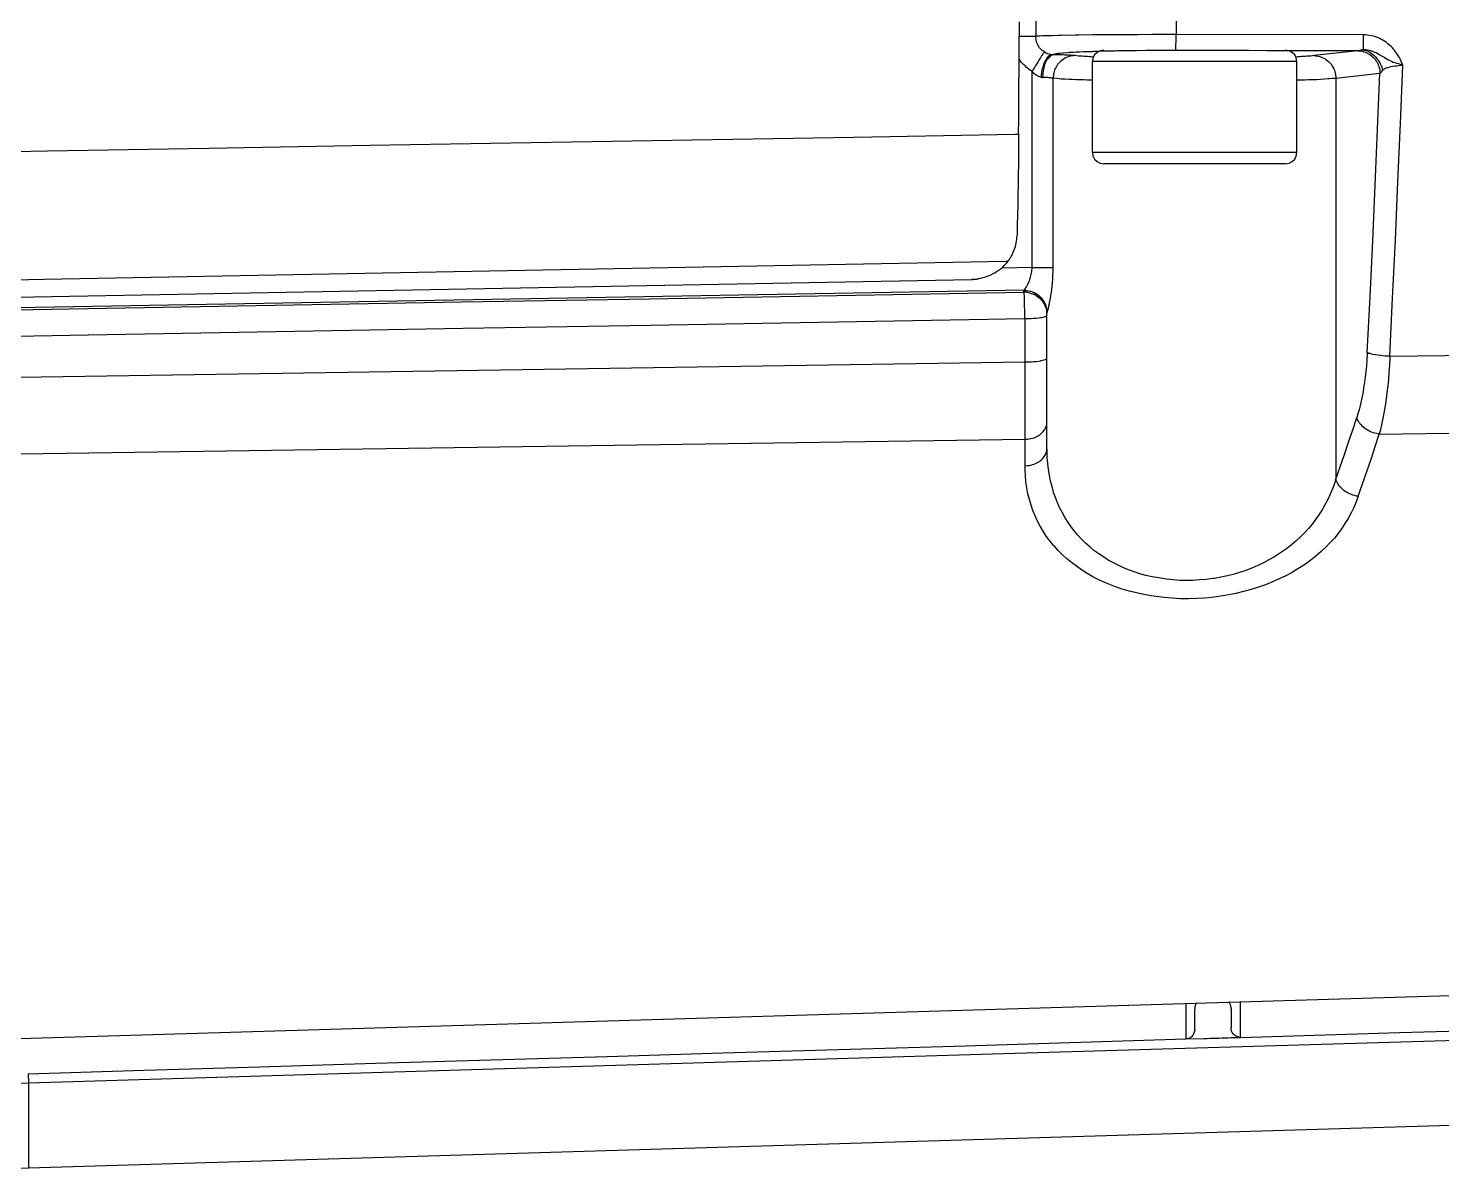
# Model space of a CAD drawing. Header units: millimetres. Extents: x -495897 to 1376592, y -28539 to 470976.
# Drawn here: x 195650 to 197672, y 216397 to 218028 of the extents above; entities that cross this region are included whole.
import ezdxf

# ---------------------------------------------------------------- set-up
doc = ezdxf.new("R2010")
doc.units = ezdxf.units.MM

msp = doc.modelspace()

# ---------------------------------------------------------------- linework, layer by layer
at = {"color": 0}
for p, q in [((197291.788, 218220.603), (197291.788, 218019.363)), ((197067.538, 217997.393), (197067.928, 218037.433)), ((197091.198, 218016.633), (197067.668, 218016.633)), ((197091.978, 218017.023), (197091.198, 218016.633)), ((197091.198, 218014.683), (197091.198, 218016.633)), ((197091.588, 218012.733), (197091.198, 218014.683)), ((197093.278, 218017.153), (197091.978, 218017.023)), ((197094.968, 218017.153), (197093.278, 218017.153)), ((197096.398, 218017.153), (197094.968, 218017.153)), ((197099.908, 218017.413), (197096.398, 218017.153)), ((197104.718, 218017.543), (197099.908, 218017.413)), ((197108.488, 218017.673), (197104.718, 218017.543)), ((197114.988, 218017.803), (197108.488, 218017.673)), ((197122.788, 218018.063), (197114.988, 218017.803)), ((197127.468, 218018.063), (197122.788, 218018.063)), ((197147.358, 218018.453), (197127.468, 218018.063)), ((197152.558, 218018.583), (197147.358, 218018.453)), ((197172.708, 218018.843), (197152.558, 218018.583)), ((197182.718, 218018.973), (197172.708, 218018.843)), ((197202.738, 218018.973), (197182.718, 218018.973)), ((197216.908, 218019.103), (197202.738, 218018.973)), ((197236.928, 218019.103), (197216.908, 218019.103)), ((197257.078, 218019.363), (197236.928, 218019.103)), ((197277.098, 218019.363), (197257.078, 218019.363)), ((197291.788, 218019.363), (197277.098, 218019.363)), ((197560.498, 218018.973), (197291.788, 218019.363)), ((197291.788, 218017.023), (197291.788, 218019.363)), ((197291.788, 218014.683), (197291.788, 218017.023)), ((197291.788, 218012.473), (197291.788, 218014.683)), ((197559.588, 218016.243), (197559.458, 218014.163)), ((197559.588, 218018.973), (197559.588, 218016.243)), ((197563.228, 218018.973), (197560.498, 218018.973)), ((197565.828, 218018.583), (197563.228, 218018.973)), ((197568.558, 218018.193), (197565.828, 218018.583)), ((197571.418, 218017.673), (197568.558, 218018.193)), ((197574.148, 218017.023), (197571.418, 218017.673)), ((197577.008, 218016.243), (197574.148, 218017.023)), ((197579.738, 218015.203), (197577.008, 218016.243)), ((197582.338, 218014.163), (197579.738, 218015.203)), ((197067.278, 217977.373), (197067.538, 217997.393)), ((197091.718, 218011.303), (197091.588, 218012.733)), ((197092.238, 218009.483), (197091.718, 218011.303)), ((197092.758, 218007.533), (197092.238, 218009.483)), ((197093.668, 218005.713), (197092.758, 218007.533)), ((197094.578, 218003.893), (197093.668, 218005.713)), ((197095.488, 218002.333), (197094.578, 218003.893)), ((197096.658, 218000.643), (197095.488, 218002.333)), ((197097.958, 217999.213), (197096.658, 218000.643)), ((197099.388, 217997.783), (197097.958, 217999.213)), ((197100.428, 217996.743), (197099.388, 217997.783)), ((197102.118, 217995.443), (197100.428, 217996.743)), ((197103.678, 217994.663), (197102.118, 217995.443)), ((197103.288, 217994.403), (197103.158, 217994.013)), ((197103.158, 217994.013), (197103.158, 217993.883)), ((197103.678, 217994.663), (197103.288, 217994.403)), ((197148.528, 217994.013), (197144.498, 217993.883)), ((197153.858, 217994.403), (197148.528, 217994.013)), ((197159.448, 217994.663), (197153.858, 217994.403)), ((197164.778, 217994.793), (197159.448, 217994.663)), ((197170.368, 217994.923), (197164.778, 217994.793)), ((197171.538, 217994.923), (197170.368, 217994.923)), ((197171.928, 217994.923), (197171.538, 217994.923)), ((197172.318, 217994.923), (197171.928, 217994.923)), ((197172.708, 217994.923), (197172.318, 217994.923)), ((197172.968, 217994.923), (197172.708, 217994.923)), ((197173.618, 217995.183), (197172.968, 217994.923)), ((197174.268, 217995.183), (197173.618, 217995.183)), ((197174.658, 217995.183), (197174.268, 217995.183)), ((197175.308, 217995.183), (197174.658, 217995.183)), ((197291.008, 217996.613), (197291.268, 217996.873)), ((197317.008, 217996.613), (197291.008, 217996.613)), ((197291.268, 217999.993), (197291.398, 218001.423)), ((197291.268, 217998.563), (197291.268, 217999.993)), ((197291.398, 217998.043), (197291.268, 217998.563)), ((197291.268, 217996.873), (197291.398, 217997.263)), ((197291.398, 218003.373), (197291.658, 218003.763)), ((197291.398, 218001.423), (197291.398, 218003.373)), ((197291.398, 217997.263), (197291.398, 217998.043)), ((197291.658, 218006.103), (197291.788, 218008.183)), ((197291.658, 218003.763), (197291.658, 218006.103)), ((197291.788, 218010.523), (197291.788, 218012.473)), ((197291.788, 218008.183), (197291.788, 218010.523)), ((197343.268, 217996.613), (197317.008, 217996.613)), ((197369.398, 217996.613), (197343.268, 217996.613)), ((197395.528, 217996.613), (197369.398, 217996.613)), ((197421.528, 217996.353), (197395.528, 217996.613)), ((197447.658, 217996.353), (197421.528, 217996.353)), ((197473.788, 217996.353), (197447.658, 217996.353)), ((197499.918, 217996.353), (197473.788, 217996.353)), ((197552.048, 217996.353), (197489.388, 217989.203)), ((197525.918, 217996.353), (197499.918, 217996.353)), ((197552.048, 217996.353), (197525.918, 217996.353)), ((197552.048, 217996.353), (197553.998, 217996.223)), ((197552.828, 217996.353), (197552.048, 217996.353)), ((197553.478, 217996.353), (197552.828, 217996.353)), ((197554.258, 217996.613), (197553.478, 217996.353)), ((197553.998, 217996.223), (197556.208, 217996.093)), ((197554.908, 217996.743), (197554.258, 217996.613)), ((197555.688, 217996.743), (197554.908, 217996.743)), ((197556.208, 217996.873), (197555.688, 217996.743)), ((197556.988, 217997.133), (197556.208, 217996.873)), ((197556.208, 217996.093), (197558.288, 217995.443)), ((197557.118, 217997.133), (197556.988, 217997.133)), ((197557.768, 217997.263), (197557.118, 217997.133)), ((197558.288, 217997.393), (197557.768, 217997.263)), ((197559.068, 217997.653), (197558.288, 217997.393)), ((197558.288, 217995.443), (197560.368, 217994.923)), ((197561.278, 217997.653), (197558.938, 217997.653)), ((197559.328, 217999.733), (197559.068, 217997.653)), ((197559.068, 217997.653), (197561.018, 217997.263)), ((197559.458, 218004.153), (197559.328, 218001.943)), ((197559.328, 218001.943), (197559.328, 217999.733)), ((197559.458, 218014.163), (197559.458, 218011.953)), ((197559.458, 218011.953), (197559.458, 218010.523)), ((197559.458, 218010.523), (197559.458, 218008.313)), ((197559.458, 218008.313), (197559.458, 218006.233)), ((197559.458, 218006.233), (197559.458, 218004.153)), ((197560.368, 217994.923), (197562.448, 217994.273)), ((197561.018, 217997.263), (197562.968, 217996.743)), ((197563.358, 217997.393), (197561.278, 217997.653)), ((197562.448, 217994.273), (197564.398, 217993.493)), ((197562.968, 217996.743), (197565.048, 217996.093)), ((197565.698, 217997.133), (197563.358, 217997.393)), ((197565.048, 217996.093), (197566.998, 217995.183)), ((197568.038, 217996.613), (197565.698, 217997.133)), ((197566.998, 217995.183), (197568.948, 217994.013)), ((197570.508, 217996.093), (197568.038, 217996.613)), ((197568.948, 217994.013), (197570.768, 217992.843)), ((197573.108, 217995.183), (197570.508, 217996.093)), ((197575.188, 217994.273), (197573.108, 217995.183)), ((197577.918, 217993.103), (197575.188, 217994.273)), ((197584.808, 218012.863), (197582.338, 218014.163)), ((197587.538, 218011.433), (197584.808, 218012.863)), ((197590.138, 218010.003), (197587.538, 218011.433)), ((197592.608, 218008.183), (197590.138, 218010.003)), ((197594.948, 218006.363), (197592.608, 218008.183)), ((197597.288, 218004.413), (197594.948, 218006.363)), ((197599.368, 218002.463), (197597.288, 218004.413)), ((197601.578, 218000.383), (197599.368, 218002.463)), ((197602.228, 217999.213), (197601.578, 218000.383)), ((197604.178, 217997.133), (197602.228, 217999.213)), ((197605.868, 217994.923), (197604.178, 217996.873)), ((197607.298, 217992.973), (197605.868, 217994.923)), ((197066.888, 217937.593), (197067.278, 217977.373)), ((197068.708, 217982.183), (197067.278, 217984.263)), ((197070.398, 217980.103), (197068.708, 217982.183)), ((197072.218, 217978.153), (197070.398, 217980.103)), ((197073.778, 217976.333), (197072.218, 217978.153)), ((197075.728, 217974.513), (197073.778, 217976.333)), ((197077.548, 217972.693), (197075.728, 217974.513)), ((197090.938, 217975.293), (197089.378, 217972.433)), ((197092.238, 217977.243), (197090.938, 217975.293)), ((197094.058, 217979.843), (197092.238, 217977.243)), ((197095.618, 217982.833), (197094.058, 217979.843)), ((197097.438, 217985.563), (197095.618, 217982.833)), ((197097.828, 217985.953), (197097.438, 217985.563)), ((197099.518, 217988.943), (197097.828, 217985.953)), ((197100.168, 217989.593), (197099.518, 217988.943)), ((197100.688, 217990.503), (197100.168, 217989.593)), ((197101.858, 217992.323), (197100.688, 217990.503)), ((197101.468, 217974.123), (197100.818, 217971.523)), ((197102.248, 217976.723), (197101.468, 217974.123)), ((197102.248, 217992.583), (197101.858, 217992.323)), ((197103.158, 217993.883), (197102.248, 217992.583)), ((197103.158, 217979.063), (197102.248, 217976.723)), ((197103.158, 217974.383), (197102.638, 217971.913)), ((197104.458, 217981.403), (197103.158, 217979.063)), ((197103.808, 217976.463), (197103.158, 217974.383)), ((197104.718, 217978.673), (197103.808, 217976.463)), ((197104.718, 217982.053), (197104.458, 217981.403)), ((197105.888, 217983.873), (197104.718, 217982.053)), ((197105.628, 217980.623), (197104.718, 217978.673)), ((197106.148, 217981.403), (197105.628, 217980.623)), ((197106.928, 217985.433), (197105.888, 217983.873)), ((197107.058, 217983.093), (197106.148, 217981.403)), ((197107.968, 217986.863), (197106.928, 217985.433)), ((197108.228, 217984.783), (197107.058, 217983.093)), ((197108.878, 217987.903), (197107.968, 217986.863)), ((197109.268, 217986.213), (197108.228, 217984.783)), ((197109.918, 217988.943), (197108.878, 217987.903)), ((197110.568, 217987.253), (197109.268, 217986.213)), ((197110.828, 217989.593), (197109.918, 217988.943)), ((197111.608, 217988.293), (197110.568, 217987.253)), ((197111.998, 217990.113), (197110.828, 217989.593)), ((197112.648, 217989.073), (197111.608, 217988.293)), ((197112.778, 217990.503), (197111.998, 217990.113)), ((197113.688, 217989.593), (197112.648, 217989.073)), ((197113.948, 217990.633), (197112.778, 217990.503)), ((197114.728, 217990.113), (197113.688, 217989.593)), ((197114.728, 217990.633), (197113.948, 217990.633)), ((197115.898, 217990.503), (197114.728, 217990.113)), ((197116.938, 217990.503), (197115.898, 217990.503)), ((197117.068, 217991.023), (197116.938, 217990.893)), ((197116.938, 217990.893), (197116.938, 217990.633)), ((197116.938, 217990.633), (197116.938, 217990.503)), ((197120.058, 217990.503), (197116.938, 217990.503)), ((197117.718, 217991.153), (197117.068, 217991.023)), ((197117.848, 217991.153), (197117.718, 217991.153)), ((197118.888, 217991.543), (197117.848, 217991.153)), ((197120.058, 217991.673), (197118.888, 217991.543)), ((197120.578, 217991.933), (197120.058, 217991.673)), ((197122.788, 217990.503), (197120.058, 217990.503)), ((197121.098, 217974.513), (197120.058, 217972.563)), ((197122.788, 217992.323), (197120.578, 217991.933)), ((197122.268, 217976.333), (197121.098, 217974.513)), ((197123.828, 217977.893), (197122.268, 217976.333)), ((197124.998, 217992.453), (197122.788, 217992.323)), ((197125.908, 217990.243), (197122.788, 217990.503)), ((197125.128, 217979.583), (197123.828, 217977.893)), ((197130.068, 217992.973), (197124.998, 217992.453)), ((197126.558, 217981.013), (197125.128, 217979.583)), ((197128.898, 217990.243), (197125.908, 217990.243)), ((197128.248, 217982.443), (197126.558, 217981.013)), ((197130.068, 217983.613), (197128.248, 217982.443)), ((197132.018, 217990.113), (197128.898, 217990.243)), ((197131.108, 217992.973), (197130.068, 217992.973)), ((197132.018, 217984.913), (197130.068, 217983.613)), ((197136.698, 217993.363), (197131.108, 217992.973)), ((197135.008, 217989.983), (197132.018, 217990.113)), ((197133.708, 217985.953), (197132.018, 217984.913)), ((197134.748, 217986.343), (197133.708, 217985.953)), ((197136.698, 217987.253), (197134.748, 217986.343)), ((197137.868, 217989.723), (197135.008, 217989.983)), ((197139.038, 217993.493), (197136.698, 217993.363)), ((197138.778, 217987.903), (197136.698, 217987.253)), ((197140.988, 217989.723), (197137.868, 217989.723)), ((197140.988, 217988.553), (197138.778, 217987.903)), ((197144.498, 217993.883), (197139.038, 217993.493)), ((197142.418, 217989.593), (197140.988, 217989.723)), ((197142.938, 217988.943), (197140.988, 217988.553)), ((197144.238, 217989.333), (197142.418, 217989.593)), ((197145.018, 217989.073), (197142.938, 217988.943)), ((197146.968, 217989.203), (197144.238, 217989.333)), ((197146.968, 217989.203), (197145.018, 217989.073)), ((197149.568, 217988.943), (197146.968, 217989.203)), ((197152.298, 217988.683), (197149.568, 217988.943)), ((197154.898, 217988.553), (197152.298, 217988.683)), ((197157.628, 217988.293), (197154.898, 217988.553)), ((197160.098, 217987.903), (197157.628, 217988.293)), ((197162.828, 217987.773), (197160.098, 217987.903)), ((197165.168, 217987.773), (197162.828, 217987.773)), ((197167.898, 217987.643), (197165.168, 217987.773)), ((197170.368, 217987.383), (197167.898, 217987.643)), ((197172.968, 217987.253), (197170.368, 217987.383)), ((197464.688, 217980.753), (197172.058, 217980.753)), ((197172.058, 217850.753), (197172.058, 217980.753)), ((197173.358, 217987.253), (197172.968, 217987.253)), ((197466.118, 217987.383), (197463.388, 217987.253)), ((197464.688, 217850.753), (197464.688, 217980.753)), ((197468.588, 217987.643), (197466.118, 217987.383)), ((197471.318, 217987.773), (197468.588, 217987.643)), ((197473.788, 217987.773), (197471.318, 217987.773)), ((197476.518, 217987.903), (197473.788, 217987.773)), ((197478.988, 217988.293), (197476.518, 217987.903)), ((197481.718, 217988.553), (197478.988, 217988.293)), ((197484.188, 217988.683), (197481.718, 217988.553)), ((197484.578, 217988.683), (197484.188, 217988.683)), ((197487.048, 217988.943), (197484.578, 217988.683)), ((197489.388, 217989.203), (197487.048, 217988.943)), ((197489.388, 217989.203), (197491.338, 217989.073)), ((197491.338, 217989.073), (197493.548, 217988.943)), ((197493.548, 217988.943), (197495.498, 217988.553)), ((197495.498, 217988.553), (197497.578, 217987.773)), ((197497.578, 217987.773), (197499.658, 217987.123)), ((197499.658, 217987.123), (197501.738, 217986.343)), ((197501.738, 217986.343), (197502.388, 217985.823)), ((197502.388, 217985.823), (197504.468, 217984.913)), ((197504.468, 217984.913), (197506.158, 217983.613)), ((197506.158, 217983.613), (197507.978, 217982.443)), ((197507.978, 217982.443), (197509.668, 217981.013)), ((197509.668, 217981.013), (197511.228, 217979.583)), ((197511.228, 217979.583), (197512.658, 217977.893)), ((197512.658, 217977.893), (197513.958, 217976.333)), ((197513.958, 217976.333), (197515.258, 217974.383)), ((197515.258, 217974.383), (197516.298, 217972.563)), ((197564.398, 217993.493), (197565.308, 217992.973)), ((197565.308, 217992.973), (197567.388, 217991.933)), ((197567.388, 217991.933), (197569.078, 217990.893)), ((197569.078, 217990.893), (197570.898, 217989.593)), ((197570.768, 217992.843), (197572.718, 217991.543)), ((197570.898, 217989.593), (197572.458, 217988.163)), ((197572.458, 217988.163), (197574.148, 217986.733)), ((197572.718, 217991.543), (197574.538, 217989.983)), ((197574.148, 217986.733), (197575.578, 217985.173)), ((197574.538, 217989.983), (197576.228, 217988.553)), ((197575.578, 217985.173), (197576.878, 217983.483)), ((197576.228, 217988.553), (197577.008, 217987.383)), ((197576.878, 217983.483), (197578.048, 217981.533)), ((197577.008, 217987.383), (197578.568, 217985.823)), ((197580.648, 217991.673), (197577.918, 217993.103)), ((197578.048, 217981.533), (197579.348, 217979.713)), ((197578.568, 217985.823), (197580.258, 217983.873)), ((197579.348, 217979.713), (197580.258, 217977.763)), ((197580.258, 217983.873), (197581.428, 217981.923)), ((197580.258, 217977.763), (197581.038, 217975.683)), ((197583.378, 217990.113), (197580.648, 217991.673)), ((197581.038, 217975.683), (197582.078, 217973.473)), ((197581.428, 217981.923), (197582.728, 217979.713)), ((197582.728, 217979.713), (197583.768, 217977.633)), ((197586.368, 217988.553), (197583.378, 217990.113)), ((197583.768, 217977.633), (197584.808, 217975.423)), ((197584.808, 217975.423), (197585.068, 217974.903)), ((197585.068, 217974.903), (197585.978, 217972.563)), ((197589.228, 217986.863), (197586.368, 217988.553)), ((197589.748, 217986.603), (197589.228, 217986.863)), ((197589.748, 217986.603), (197589.748, 217986.603)), ((197589.748, 217986.603), (197592.348, 217985.173)), ((197592.348, 217985.173), (197594.948, 217983.873)), ((197594.948, 217983.873), (197597.418, 217982.443)), ((197597.418, 217982.443), (197600.148, 217981.143)), ((197600.148, 217981.143), (197602.358, 217980.103)), ((197604.958, 217973.993), (197601.838, 217973.473)), ((197602.358, 217980.103), (197604.698, 217979.323)), ((197604.698, 217979.323), (197606.908, 217978.673)), ((197607.298, 217974.383), (197604.958, 217973.993)), ((197606.908, 217978.673), (197609.638, 217977.763)), ((197608.728, 217990.893), (197607.298, 217992.973)), ((197610.288, 217974.773), (197607.298, 217974.383)), ((197609.898, 217988.683), (197608.728, 217990.893)), ((197609.638, 217977.763), (197612.238, 217976.853)), ((197611.198, 217986.603), (197609.898, 217988.683)), ((197613.278, 217975.293), (197610.288, 217974.773)), ((197612.238, 217984.393), (197611.198, 217986.603)), ((197613.278, 217982.053), (197612.238, 217984.393)), ((197612.238, 217976.853), (197614.448, 217975.943)), ((197614.448, 217979.713), (197613.278, 217982.053)), ((197613.538, 217975.293), (197613.278, 217975.293)), ((197616.268, 217975.683), (197613.538, 217975.293)), ((197615.358, 217977.373), (197614.448, 217979.713)), ((197614.448, 217975.943), (197616.268, 217975.033)), ((197616.268, 217975.033), (197615.358, 217977.373)), ((197079.498, 217971.133), (197077.548, 217972.693)), ((197081.708, 217969.573), (197079.498, 217971.133)), ((197083.658, 217968.143), (197081.708, 217969.573)), ((197085.738, 217966.583), (197083.658, 217968.143)), ((197087.558, 217969.573), (197085.738, 217966.583)), ((197085.738, 217686.303), (197085.738, 217966.583)), ((197086.908, 217965.543), (197085.738, 217966.583)), ((197087.948, 217964.503), (197086.908, 217965.543)), ((197089.378, 217972.433), (197087.558, 217969.573)), ((197088.988, 217963.203), (197087.948, 217964.503)), ((197090.288, 217962.423), (197088.988, 217963.203)), ((197091.588, 217961.513), (197090.288, 217962.423)), ((197092.758, 217960.603), (197091.588, 217961.513)), ((197094.188, 217959.823), (197092.758, 217960.603)), ((197095.618, 217959.173), (197094.188, 217959.823)), ((197097.048, 217958.783), (197095.618, 217959.173)), ((197098.478, 217958.393), (197097.048, 217958.783)), ((197097.048, 217958.783), (197097.048, 217958.783)), ((197098.868, 217961.643), (197098.478, 217958.393)), ((197099.128, 217964.893), (197098.868, 217961.643)), ((197099.908, 217968.273), (197099.128, 217964.893)), ((197100.428, 217970.743), (197099.908, 217968.273)), ((197100.818, 217971.523), (197100.428, 217970.743)), ((197101.078, 217961.123), (197100.818, 217958.003)), ((197102.508, 217958.003), (197100.818, 217958.003)), ((197101.208, 217964.113), (197101.078, 217961.123)), ((197101.468, 217967.233), (197101.208, 217964.113)), ((197102.248, 217970.223), (197101.468, 217967.233)), ((197102.638, 217971.913), (197102.248, 217970.223)), ((197103.808, 217957.873), (197102.508, 217958.003)), ((197105.238, 217957.873), (197103.808, 217957.873)), ((197106.928, 217957.873), (197105.238, 217957.873)), ((197108.358, 217957.743), (197106.928, 217957.873)), ((197109.918, 217957.483), (197108.358, 217957.743)), ((197111.348, 217957.353), (197109.918, 217957.483)), ((197112.778, 217957.093), (197111.348, 217957.353)), ((197113.558, 217957.093), (197112.778, 217957.093)), ((197114.468, 217956.963), (197113.558, 217957.093)), ((197115.898, 217956.833), (197114.468, 217956.963)), ((197116.028, 217958.913), (197115.898, 217956.833)), ((197121.488, 217956.313), (197115.898, 217956.833)), ((197115.898, 217686.303), (197115.898, 217956.703)), ((197116.288, 217961.123), (197116.028, 217958.913)), ((197116.548, 217963.463), (197116.288, 217961.123)), ((197116.808, 217964.113), (197116.548, 217963.463)), ((197117.328, 217966.323), (197116.808, 217964.113)), ((197117.978, 217968.403), (197117.328, 217966.323)), ((197118.888, 217970.613), (197117.978, 217968.403)), ((197120.058, 217972.563), (197118.888, 217970.613)), ((197127.208, 217955.663), (197121.488, 217956.313)), ((197132.668, 217955.403), (197127.208, 217955.663)), ((197138.258, 217955.143), (197132.668, 217955.403)), ((197143.848, 217955.013), (197138.258, 217955.143)), ((197149.568, 217954.623), (197143.848, 217955.013)), ((197153.728, 217954.623), (197149.568, 217954.623)), ((197159.188, 217954.493), (197153.728, 217954.623)), ((197164.778, 217954.363), (197159.188, 217954.493)), ((197170.498, 217954.103), (197164.778, 217954.363)), ((197171.928, 217953.973), (197170.498, 217954.103)), ((197470.408, 217954.103), (197464.818, 217953.973)), ((197475.998, 217954.363), (197470.408, 217954.103)), ((197481.458, 217954.493), (197475.998, 217954.363)), ((197487.048, 217954.623), (197481.458, 217954.493)), ((197492.638, 217954.753), (197487.048, 217954.623)), ((197498.228, 217955.143), (197492.638, 217954.753)), ((197503.948, 217955.533), (197498.228, 217955.143)), ((197509.408, 217955.923), (197503.948, 217955.533)), ((197511.098, 217955.923), (197509.408, 217955.923)), ((197514.998, 217956.313), (197511.098, 217955.923)), ((197520.588, 217956.703), (197514.998, 217956.313)), ((197516.298, 217972.563), (197517.338, 217970.353)), ((197517.338, 217970.353), (197518.248, 217968.403)), ((197518.248, 217968.403), (197518.898, 217966.323)), ((197518.898, 217966.323), (197519.548, 217963.983)), ((197519.548, 217963.983), (197519.678, 217963.203)), ((197519.678, 217963.203), (197520.068, 217961.123)), ((197520.068, 217961.123), (197520.328, 217958.913)), ((197583.378, 217963.853), (197520.328, 217956.703)), ((197520.328, 217958.913), (197520.588, 217956.703)), ((197520.588, 217956.703), (197520.588, 217383.533)), ((197582.078, 217973.473), (197582.598, 217971.263)), ((197582.598, 217971.263), (197582.728, 217970.613)), ((197582.728, 217970.613), (197583.118, 217968.273)), ((197583.118, 217968.273), (197583.248, 217966.193)), ((197583.248, 217966.193), (197583.378, 217963.853)), ((197584.028, 217964.243), (197583.378, 217963.853)), ((197584.288, 217964.503), (197584.028, 217964.243)), ((197584.678, 217965.023), (197584.288, 217964.503)), ((197585.068, 217965.413), (197584.678, 217965.023)), ((197585.458, 217965.803), (197585.068, 217965.413)), ((197585.718, 217966.323), (197585.458, 217965.803)), ((197585.978, 217966.583), (197585.718, 217966.323)), ((197585.978, 217972.563), (197586.498, 217970.223)), ((197586.368, 217966.973), (197585.978, 217966.583)), ((197586.628, 217967.493), (197586.368, 217966.973)), ((197586.498, 217970.223), (197587.018, 217967.883)), ((197587.018, 217967.883), (197586.628, 217967.493)), ((197587.798, 217968.663), (197587.018, 217967.883)), ((197587.018, 217967.883), (197587.018, 217967.883)), ((197588.448, 217969.313), (197587.798, 217968.663)), ((197589.358, 217969.833), (197588.448, 217969.313)), ((197590.528, 217970.353), (197589.358, 217969.833)), ((197592.088, 217971.133), (197590.528, 217970.353)), ((197594.558, 217971.913), (197592.088, 217971.133)), ((197597.028, 217972.563), (197594.558, 217971.913)), ((197598.978, 217973.083), (197597.028, 217972.563)), ((197601.838, 217973.473), (197598.978, 217973.083)), ((197066.758, 217897.683), (197066.888, 217937.593)), ((197066.628, 217878.053), (197066.758, 217897.683)), ((196599.928, 217868.823), (196830.678, 217872.723)), ((196830.678, 217872.723), (197061.428, 217876.753)), ((197061.428, 217876.753), (197066.628, 217876.883)), ((197066.628, 217878.053), (197066.628, 217869.343)), ((195446.438, 217848.933), (195677.188, 217853.093)), ((195677.188, 217853.093), (195907.938, 217856.993)), ((195907.938, 217856.993), (196138.428, 217861.023)), ((196138.428, 217861.023), (196369.178, 217864.923)), ((196369.178, 217864.923), (196599.928, 217868.823)), ((197066.498, 217854.913), (197066.238, 217840.093)), ((197066.628, 217869.343), (197066.498, 217854.913)), ((197066.238, 217834.113), (197066.108, 217819.423)), ((197066.238, 217840.093), (197066.238, 217834.113)), ((197464.688, 217850.753), (197172.058, 217850.753)), ((197448.438, 217834.373), (197188.438, 217834.373)), ((197066.108, 217819.423), (197065.848, 217804.863)), ((197065.848, 217804.863), (197065.588, 217790.173)), ((197065.328, 217775.613), (197064.938, 217761.053)), ((197065.588, 217790.173), (197065.328, 217775.613)), ((197064.938, 217761.053), (197064.678, 217746.493)), ((197064.678, 217746.493), (197064.288, 217731.803)), ((196589.918, 217686.823), (196819.368, 217691.113)), ((196819.368, 217691.113), (197048.688, 217695.403)), ((197048.688, 217695.403), (197051.678, 217695.403)), ((195672.508, 217669.403), (195901.828, 217673.823)), ((195901.828, 217673.823), (196131.278, 217677.983)), ((196131.278, 217677.983), (196360.598, 217682.403)), ((196360.598, 217682.403), (196589.918, 217686.823)), ((197011.768, 217670.573), (197008.778, 217670.053)), ((197014.888, 217671.223), (197011.768, 217670.573)), ((197017.878, 217671.873), (197014.888, 217671.223)), ((197020.868, 217673.043), (197017.878, 217671.873)), ((197023.988, 217674.083), (197020.868, 217673.043)), ((197026.848, 217675.383), (197023.988, 217674.083)), ((197027.888, 217675.903), (197026.848, 217675.383)), ((197030.748, 217677.333), (197027.888, 217675.903)), ((197032.308, 217678.243), (197030.748, 217677.333)), ((197035.038, 217679.803), (197032.308, 217678.243)), ((197037.638, 217681.623), (197035.038, 217679.803)), ((197085.738, 217686.303), (197042.448, 217685.393)), ((197082.488, 217668.883), (197083.268, 217670.833)), ((197083.268, 217670.833), (197083.658, 217672.263)), ((197083.658, 217672.263), (197084.178, 217674.213)), ((197084.178, 217674.213), (197084.698, 217676.293)), ((197084.698, 217676.293), (197085.088, 217678.243)), ((197085.088, 217678.243), (197085.478, 217680.193)), ((197085.478, 217680.193), (197085.608, 217682.143)), ((197085.608, 217682.143), (197085.738, 217684.093)), ((197085.738, 217686.303), (197115.898, 217686.303)), ((197085.738, 217684.093), (197085.738, 217686.303)), ((197074.298, 217653.543), (194394.088, 217606.743)), ((194457.138, 217621.953), (196999.288, 217669.143)), ((195443.188, 217665.113), (195672.508, 217669.403)), ((196806.368, 217646.003), (197074.168, 217650.683)), ((197074.168, 217653.283), (197074.168, 217653.543)), ((197074.168, 217653.543), (197074.168, 217653.543)), ((197074.168, 217653.543), (197074.168, 217653.543)), ((197074.168, 217653.543), (197074.168, 217653.543)), ((197074.168, 217653.543), (197074.168, 217653.543)), ((197074.168, 217653.543), (197074.168, 217653.543)), ((197074.168, 217650.683), (197074.168, 217653.283)), ((197074.168, 217653.283), (197074.168, 217653.283)), ((197074.168, 217653.283), (197076.248, 217653.283)), ((197074.168, 217650.683), (197074.168, 217650.813)), ((197074.298, 217650.423), (197074.168, 217650.683)), ((197074.168, 217650.683), (197074.168, 217650.683)), ((197074.168, 217650.683), (197074.168, 217650.683)), ((197074.168, 217650.683), (197074.168, 217650.683)), ((197074.298, 217653.543), (197074.428, 217653.673)), ((197074.298, 217653.543), (197076.248, 217653.543)), ((197074.298, 217650.293), (197074.298, 217650.423)), ((197074.298, 217650.423), (197074.298, 217650.423)), ((197074.688, 217647.953), (197074.298, 217650.293)), ((197074.298, 217650.293), (197074.298, 217650.293)), ((197074.428, 217653.673), (197074.818, 217654.063)), ((197074.818, 217654.063), (197075.338, 217654.583)), ((197075.338, 217654.713), (197076.248, 217656.013)), ((197075.338, 217654.583), (197075.338, 217654.713)), ((197076.248, 217656.013), (197077.028, 217657.313)), ((197076.248, 217653.543), (197078.458, 217653.283)), ((197076.248, 217653.283), (197078.458, 217653.153)), ((197077.028, 217657.313), (197077.158, 217657.313)), ((197077.158, 217657.313), (197077.938, 217658.743)), ((197077.938, 217658.743), (197078.588, 217659.913)), ((197078.458, 217653.283), (197080.798, 217652.893)), ((197078.458, 217653.153), (197080.538, 217652.763)), ((197078.588, 217659.913), (197079.368, 217661.343)), ((197079.368, 217661.343), (197079.888, 217662.383)), ((197079.888, 217662.383), (197080.538, 217663.683)), ((197080.148, 217650.293), (197082.358, 217649.773)), ((197080.538, 217663.683), (197081.058, 217665.113)), ((197080.538, 217652.763), (197082.878, 217652.503)), ((197080.798, 217652.893), (197082.878, 217652.503)), ((197081.058, 217665.113), (197081.838, 217666.543)), ((197081.708, 217666.543), (197081.968, 217667.063)), ((197081.968, 217667.063), (197082.488, 217668.883)), ((197082.878, 217652.503), (197083.658, 217652.113)), ((197082.878, 217652.503), (197083.788, 217652.243)), ((197083.658, 217652.113), (197085.738, 217651.333)), ((197083.788, 217652.243), (197085.998, 217651.463)), ((197085.738, 217651.333), (197087.948, 217650.683)), ((197085.998, 217651.463), (197087.948, 217650.683)), ((197087.948, 217650.683), (197089.898, 217649.513)), ((197087.948, 217650.683), (197089.898, 217649.773)), ((195734.518, 217627.543), (196002.448, 217632.223)), ((196002.448, 217632.223), (196270.248, 217636.903)), ((196270.248, 217636.903), (196538.308, 217641.453)), ((196538.308, 217641.453), (196806.368, 217646.003)), ((197074.818, 217645.483), (197074.688, 217647.953)), ((197075.078, 217642.363), (197074.818, 217645.483)), ((197075.078, 217638.593), (197075.078, 217642.363)), ((197075.078, 217637.163), (197075.078, 217638.593)), ((197075.208, 217633.393), (197075.078, 217637.163)), ((197075.208, 217629.753), (197075.208, 217633.393)), ((197082.358, 217649.773), (197084.568, 217649.123)), ((197084.568, 217649.123), (197086.518, 217648.473)), ((197086.518, 217648.473), (197088.598, 217647.563)), ((197088.598, 217647.563), (197090.028, 217646.913)), ((197089.898, 217649.773), (197091.848, 217648.733)), ((197089.898, 217649.513), (197091.848, 217648.473)), ((197090.028, 217646.913), (197091.848, 217645.743)), ((197091.848, 217648.733), (197093.668, 217647.433)), ((197091.848, 217648.473), (197093.668, 217647.173)), ((197091.848, 217645.743), (197093.798, 217644.573)), ((197093.668, 217647.433), (197095.488, 217646.133)), ((197093.668, 217647.173), (197095.228, 217646.003)), ((197093.798, 217644.573), (197095.488, 217643.143)), ((197095.228, 217646.003), (197096.918, 217644.573)), ((197095.488, 217646.133), (197097.048, 217644.703)), ((197095.488, 217643.143), (197097.308, 217641.713)), ((197096.918, 217644.573), (197098.478, 217643.143)), ((197097.048, 217644.703), (197098.478, 217643.143)), ((197097.308, 217641.713), (197098.738, 217640.023)), ((197098.478, 217643.143), (197099.908, 217641.323)), ((197098.478, 217643.143), (197099.908, 217641.453)), ((197098.738, 217640.023), (197100.168, 217638.463)), ((197099.908, 217641.453), (197101.208, 217639.633)), ((197099.908, 217641.323), (197101.208, 217639.503)), ((197100.168, 217638.463), (197101.338, 217636.903)), ((197101.208, 217639.633), (197102.508, 217637.943)), ((197101.208, 217639.503), (197102.508, 217637.683)), ((197101.338, 217636.903), (197102.638, 217634.823)), ((197102.508, 217637.943), (197103.678, 217635.993)), ((197102.508, 217637.683), (197103.548, 217635.733)), ((197102.638, 217634.823), (197103.678, 217632.873)), ((197103.548, 217635.733), (197103.808, 217635.083)), ((197103.678, 217635.993), (197104.068, 217635.083)), ((197103.678, 217632.873), (197104.588, 217630.923)), ((197103.808, 217635.083), (197104.718, 217632.873)), ((197104.068, 217635.083), (197104.978, 217633.133)), ((197104.588, 217630.923), (197105.108, 217629.493)), ((197104.718, 217632.873), (197105.628, 217630.793)), ((197104.978, 217633.133), (197105.628, 217630.923)), ((197105.628, 217630.923), (197106.148, 217628.843)), ((197105.628, 217630.793), (197106.148, 217628.843)), ((197109.658, 217629.883), (197109.918, 217631.313)), ((197109.918, 217631.313), (197110.178, 217632.743)), ((197110.178, 217632.743), (197110.568, 217634.173)), ((197110.568, 217634.173), (197110.828, 217635.733)), ((195466.718, 217622.863), (195734.518, 217627.543)), ((196807.798, 217608.563), (197075.728, 217612.983)), ((197075.338, 217625.983), (197075.208, 217629.753)), ((197075.598, 217622.213), (197075.338, 217625.983)), ((197075.598, 217618.573), (197075.598, 217622.213)), ((197075.598, 217614.803), (197075.598, 217618.573)), ((197075.728, 217612.983), (197075.598, 217614.803)), ((197075.728, 217612.983), (197078.588, 217613.243)), ((197075.728, 217551.233), (197075.728, 217612.983)), ((197078.588, 217613.243), (197081.318, 217613.373)), ((197081.318, 217613.373), (197084.568, 217613.373)), ((197084.568, 217613.373), (197087.688, 217613.503)), ((197087.688, 217613.503), (197088.208, 217613.763)), ((197088.208, 217613.763), (197091.718, 217613.893)), ((197091.718, 217613.893), (197094.968, 217614.283)), ((197094.968, 217614.283), (197097.958, 217614.673)), ((197097.958, 217614.673), (197099.388, 217614.803)), ((197099.388, 217614.803), (197101.338, 217615.193)), ((197101.338, 217615.193), (197103.158, 217615.713)), ((197103.158, 217615.713), (197104.718, 217616.233)), ((197104.718, 217616.233), (197105.108, 217616.233)), ((197105.108, 217629.493), (197105.888, 217627.413)), ((197105.108, 217616.233), (197106.018, 217616.753)), ((197105.888, 217627.413), (197106.408, 217625.203)), ((197106.018, 217616.753), (197106.538, 217617.143)), ((197106.148, 217628.843), (197106.798, 217626.633)), ((197106.148, 217628.843), (197106.798, 217626.763)), ((197106.408, 217625.203), (197106.798, 217622.993)), ((197106.538, 217617.143), (197106.928, 217617.533)), ((197106.798, 217622.993), (197107.058, 217620.913)), ((197106.928, 217617.533), (197107.058, 217617.923)), ((197107.058, 217620.913), (197107.058, 217621.043)), ((197107.058, 217621.043), (197107.318, 217621.043)), ((197107.058, 217620.913), (197107.058, 217620.913)), ((197107.058, 217426.953), (197107.058, 217618.183)), ((197107.058, 217617.923), (197107.058, 217618.183)), ((197107.318, 217621.043), (197107.448, 217621.433)), ((197107.318, 217621.043), (197107.318, 217621.043)), ((197107.318, 217621.043), (197107.318, 217621.043)), ((197107.318, 217621.043), (197107.318, 217621.043)), ((197107.448, 217621.433), (197107.578, 217622.213)), ((197107.578, 217622.213), (197107.578, 217622.343)), ((197107.578, 217622.343), (197107.838, 217622.343)), ((197107.838, 217622.343), (197107.968, 217623.773)), ((197107.968, 217623.773), (197108.488, 217625.333)), ((197108.488, 217625.333), (197108.878, 217626.763)), ((197108.488, 217625.333), (197108.488, 217625.333)), ((197108.878, 217626.763), (197109.268, 217628.193)), ((197109.268, 217628.193), (197109.658, 217629.883)), ((195468.148, 217585.293), (195736.078, 217589.843)), ((195736.078, 217589.843), (196003.878, 217594.523)), ((196003.878, 217594.523), (196271.938, 217599.203)), ((196271.938, 217599.203), (196539.738, 217603.883)), ((196539.738, 217603.883), (196807.798, 217608.563)), ((194094.438, 217505.993), (197075.728, 217551.233)), ((197075.728, 217540.053), (197075.728, 217551.233)), ((197075.728, 217551.233), (197078.068, 217551.233)), ((197078.068, 217551.233), (197081.318, 217551.233)), ((197081.318, 217551.233), (197084.568, 217551.363)), ((197084.568, 217551.363), (197087.688, 217551.493)), ((197087.688, 217551.493), (197088.208, 217551.753)), ((197088.208, 217551.753), (197091.718, 217551.883)), ((197091.718, 217551.883), (197094.968, 217552.273)), ((197094.968, 217552.273), (197097.958, 217552.793)), ((197097.958, 217552.793), (197098.738, 217553.053)), ((197098.738, 217553.053), (197100.818, 217553.443)), ((197100.818, 217553.443), (197102.768, 217553.833)), ((197102.768, 217553.833), (197104.718, 217554.483)), ((197104.718, 217554.483), (197105.108, 217554.613)), ((197105.108, 217554.613), (197106.018, 217555.003)), ((197106.018, 217555.003), (197106.538, 217555.393)), ((197106.538, 217555.393), (197106.928, 217555.653)), ((197106.928, 217555.653), (197107.058, 217556.043)), ((197107.058, 217556.043), (197107.058, 217556.563)), ((197564.788, 217554.093), (197564.138, 217545.643)), ((197565.308, 217562.673), (197564.788, 217554.093)), ((197565.308, 217564.493), (197565.308, 217562.673)), ((197566.608, 217563.713), (197565.308, 217564.363)), ((197567.778, 217563.193), (197566.608, 217563.713)), ((197569.468, 217562.933), (197567.778, 217563.193)), ((197569.988, 217562.673), (197569.468, 217562.933)), ((197573.108, 217561.763), (197569.988, 217562.673)), ((197576.228, 217561.243), (197573.108, 217561.763)), ((197577.528, 217561.113), (197576.228, 217561.243)), ((197580.778, 217560.593), (197577.528, 217561.113)), ((197584.028, 217560.203), (197580.778, 217560.593)), ((197587.148, 217559.813), (197584.028, 217560.203)), ((197590.398, 217559.423), (197587.148, 217559.813)), ((197593.908, 217559.293), (197590.398, 217559.423)), ((197597.028, 217559.163), (197593.908, 217559.293)), ((197597.418, 217556.563), (197596.898, 217546.423)), ((197597.418, 217559.163), (197597.028, 217559.163)), ((197597.418, 217559.163), (198089.728, 217566.573)), ((197597.418, 217559.163), (197597.418, 217556.563)), ((197075.728, 217529.003), (197075.728, 217540.053)), ((197075.728, 217453.083), (197075.728, 217529.003)), ((197562.318, 217529.393), (197561.408, 217521.463)), ((197563.358, 217537.453), (197562.318, 217529.393)), ((197564.138, 217545.643), (197563.358, 217537.453)), ((197596.118, 217536.283), (197595.468, 217526.533)), ((197596.898, 217546.423), (197596.118, 217536.283)), ((197560.108, 217513.793), (197559.328, 217508.203)), ((197561.408, 217521.463), (197560.108, 217513.793)), ((197594.558, 217517.043), (197593.518, 217507.553)), ((197595.468, 217526.533), (197594.558, 217517.043)), ((197555.168, 217488.703), (197553.738, 217482.723)), ((197556.598, 217494.943), (197555.168, 217488.703)), ((197558.028, 217501.443), (197556.598, 217494.943)), ((197559.328, 217508.203), (197558.028, 217501.443)), ((197591.308, 217491.043), (197590.138, 217482.983)), ((197592.218, 217498.323), (197591.308, 217491.043)), ((197593.518, 217507.553), (197592.218, 217498.323)), ((197552.048, 217477.003), (197550.228, 217471.673)), ((197550.878, 217470.113), (197550.228, 217471.673)), ((197551.528, 217468.293), (197550.878, 217470.113)), ((197552.438, 217466.603), (197551.528, 217468.293)), ((197553.738, 217482.723), (197552.048, 217477.003)), ((197588.578, 217475.183), (197587.148, 217468.033)), ((197590.138, 217482.983), (197588.578, 217475.183)), ((197075.728, 217441.903), (197075.728, 217453.083)), ((197097.958, 217447.623), (197099.388, 217448.923)), ((197099.388, 217448.923), (197100.818, 217450.353)), ((197100.818, 217450.353), (197102.248, 217451.783)), ((197102.248, 217451.783), (197103.288, 217453.343)), ((197103.288, 217453.343), (197104.458, 217455.033)), ((197104.458, 217455.033), (197105.238, 217456.593)), ((197105.238, 217456.593), (197106.018, 217458.023)), ((197106.018, 217458.023), (197106.538, 217459.713)), ((197106.538, 217459.713), (197106.928, 217461.273)), ((197106.928, 217461.273), (197107.058, 217462.963)), ((197107.058, 217462.963), (197107.058, 217464.263)), ((197553.348, 217464.913), (197552.438, 217466.603)), ((197554.648, 217463.223), (197553.348, 217464.913)), ((197555.818, 217461.663), (197554.648, 217463.223)), ((197557.508, 217459.973), (197555.818, 217461.663)), ((197559.068, 217458.413), (197557.508, 217459.973)), ((197560.888, 217456.853), (197559.068, 217458.413)), ((197562.838, 217455.423), (197560.888, 217456.853)), ((197565.048, 217454.123), (197562.838, 217455.423)), ((197567.388, 217452.693), (197565.048, 217454.123)), ((197569.468, 217451.653), (197567.388, 217452.693)), ((197571.418, 217450.743), (197569.468, 217451.653)), ((197573.888, 217449.833), (197571.418, 217450.743)), ((197576.228, 217449.053), (197573.888, 217449.833)), ((197578.828, 217448.533), (197576.228, 217449.053)), ((197581.298, 217448.013), (197578.828, 217448.533)), ((197582.338, 217447.883), (198076.208, 217455.033)), ((197584.158, 217454.253), (197582.338, 217447.883)), ((197585.718, 217461.143), (197584.158, 217454.253)), ((197587.148, 217468.033), (197585.718, 217461.143)), ((194094.438, 217397.183), (197075.728, 217440.473)), ((197075.728, 217440.473), (197075.728, 217441.903)), ((197075.728, 217402.643), (197075.728, 217440.473)), ((197075.728, 217440.473), (197076.378, 217440.473)), ((197076.378, 217440.473), (197079.108, 217440.733)), ((197079.108, 217440.733), (197081.708, 217440.993)), ((197081.708, 217440.993), (197084.178, 217441.383)), ((197084.178, 217441.383), (197086.518, 217441.903)), ((197086.518, 217441.903), (197088.598, 217442.683)), ((197088.598, 217442.683), (197090.808, 217443.333)), ((197090.808, 217443.333), (197092.758, 217444.503)), ((197092.758, 217444.503), (197094.578, 217445.283)), ((197094.578, 217445.283), (197096.398, 217446.453)), ((197096.398, 217446.453), (197097.958, 217447.623)), ((197582.338, 217447.883), (197581.298, 217448.013)), ((197094.578, 217407.583), (197096.398, 217408.753)), ((197096.398, 217408.753), (197097.958, 217410.053)), ((197097.958, 217410.053), (197099.388, 217411.093)), ((197099.388, 217411.093), (197100.818, 217412.523)), ((197100.818, 217412.523), (197102.248, 217414.213)), ((197102.248, 217414.213), (197103.288, 217415.773)), ((197103.288, 217415.773), (197104.458, 217417.463)), ((197104.458, 217417.463), (197105.238, 217419.023)), ((197105.238, 217419.023), (197106.018, 217420.583)), ((197106.018, 217420.583), (197106.538, 217422.273)), ((197106.538, 217422.273), (197106.928, 217423.703)), ((197106.928, 217423.703), (197107.058, 217425.263)), ((197107.058, 217425.263), (197107.058, 217426.953)), ((197107.318, 217423.443), (197107.318, 217426.693)), ((197107.448, 217414.473), (197107.318, 217423.443)), ((197108.228, 217405.763), (197107.448, 217414.473)), ((197075.728, 217396.923), (197075.728, 217402.643)), ((197075.728, 217402.643), (197076.638, 217402.643)), ((197076.248, 217388.213), (197075.728, 217396.923)), ((197077.028, 217379.373), (197076.248, 217388.213)), ((197076.638, 217402.643), (197079.108, 217402.903)), ((197079.108, 217402.903), (197081.838, 217403.033)), ((197081.838, 217403.033), (197084.178, 217403.553)), ((197084.178, 217403.553), (197086.518, 217404.203)), ((197086.518, 217404.203), (197088.598, 217404.853)), ((197088.598, 217404.853), (197090.808, 217405.763)), ((197090.808, 217405.763), (197092.758, 217406.673)), ((197092.758, 217406.673), (197094.578, 217407.583)), ((197109.268, 217397.313), (197108.228, 217405.763)), ((197110.568, 217388.863), (197109.268, 217397.313)), ((197112.258, 217380.673), (197110.568, 217388.863)), ((197078.198, 217370.793), (197077.028, 217379.373)), ((197079.888, 217362.343), (197078.198, 217370.793)), ((197114.338, 217372.743), (197112.258, 217380.673)), ((197116.418, 217364.943), (197114.338, 217372.743)), ((197515.518, 217369.363), (197512.268, 217361.693)), ((197517.858, 217375.473), (197515.518, 217369.363)), ((197520.588, 217383.533), (197517.858, 217375.473)), ((197520.978, 217381.713), (197520.588, 217383.533)), ((197521.628, 217379.893), (197520.978, 217381.713)), ((197522.538, 217378.203), (197521.628, 217379.893)), ((197523.448, 217376.513), (197522.538, 217378.203)), ((197524.488, 217374.693), (197523.448, 217376.513)), ((197525.788, 217373.003), (197524.488, 217374.693)), ((197527.348, 217371.313), (197525.788, 217373.003)), ((197529.038, 217369.753), (197527.348, 217371.313)), ((197530.728, 217368.063), (197529.038, 217369.753)), ((197531.898, 217367.283), (197530.728, 217368.063)), ((197533.848, 217365.853), (197531.898, 217367.283)), ((197081.968, 217354.283), (197079.888, 217362.343)), ((197084.308, 217346.223), (197081.968, 217354.283)), ((197116.548, 217364.293), (197116.418, 217364.943)), ((197119.278, 217356.883), (197116.548, 217364.293)), ((197122.268, 217349.343), (197119.278, 217356.883)), ((197125.518, 217341.933), (197122.268, 217349.343)), ((197508.758, 217354.023), (197504.728, 217346.613)), ((197512.268, 217361.693), (197508.758, 217354.023)), ((197535.798, 217364.553), (197533.848, 217365.853)), ((197537.878, 217363.253), (197535.798, 217364.553)), ((197540.218, 217362.213), (197537.878, 217363.253)), ((197542.558, 217361.173), (197540.218, 217362.213)), ((197544.898, 217360.393), (197542.558, 217361.173)), ((197547.498, 217359.743), (197544.898, 217360.393)), ((197549.578, 217350.773), (197546.068, 217342.843)), ((197549.968, 217359.223), (197547.498, 217359.743)), ((197552.438, 217358.833), (197549.578, 217350.773)), ((197552.438, 217358.833), (197549.968, 217359.223)), ((197552.438, 217358.833), (197552.438, 217358.833)), ((197087.038, 217338.553), (197084.308, 217346.223)), ((197090.028, 217331.013), (197087.038, 217338.553)), ((197093.408, 217323.473), (197090.028, 217331.013)), ((197129.288, 217335.043), (197125.518, 217341.933)), ((197133.058, 217328.153), (197129.288, 217335.043)), ((197137.348, 217321.523), (197133.058, 217328.153)), ((197496.148, 217332.313), (197491.338, 217325.553)), ((197500.698, 217339.333), (197496.148, 217332.313)), ((197504.728, 217346.613), (197500.698, 217339.333)), ((197537.878, 217327.243), (197533.458, 217319.703)), ((197542.298, 217335.043), (197537.878, 217327.243)), ((197546.068, 217342.843), (197542.298, 217335.043)), ((197097.438, 217316.193), (197093.408, 217323.473)), ((197101.468, 217309.043), (197097.438, 217316.193)), ((197106.148, 217302.023), (197101.468, 217309.043)), ((197141.638, 217315.153), (197137.348, 217321.523)), ((197146.578, 217309.043), (197141.638, 217315.153)), ((197151.388, 217303.063), (197146.578, 217309.043)), ((197475.478, 217306.573), (197469.498, 217300.463)), ((197481.198, 217312.553), (197475.478, 217306.573)), ((197486.528, 217319.053), (197481.198, 217312.553)), ((197491.338, 217325.553), (197486.528, 217319.053)), ((197528.388, 217312.423), (197523.058, 217305.273)), ((197533.458, 217319.703), (197528.388, 217312.423)), ((197111.218, 217295.263), (197106.148, 217302.023)), ((197116.548, 217288.633), (197111.218, 217295.263)), ((197117.328, 217287.723), (197116.548, 217288.633)), ((197123.048, 217281.483), (197117.328, 217287.723)), ((197156.718, 217297.343), (197151.388, 217303.063)), ((197162.308, 217291.753), (197156.718, 217297.343)), ((197168.288, 217286.553), (197162.308, 217291.753)), ((197174.398, 217281.483), (197168.288, 217286.553)), ((197456.628, 217289.153), (197449.608, 217283.823)), ((197463.258, 217294.743), (197456.628, 217289.153)), ((197469.498, 217300.463), (197463.258, 217294.743)), ((197512.268, 217292.533), (197505.898, 217286.033)), ((197518.248, 217299.163), (197512.268, 217292.533)), ((197523.058, 217305.273), (197518.248, 217299.163)), ((197128.898, 217275.373), (197123.048, 217281.483)), ((197135.268, 217269.653), (197128.898, 217275.373)), ((197142.028, 217264.063), (197135.268, 217269.653)), ((197181.158, 217276.543), (197174.398, 217281.483)), ((197187.918, 217271.993), (197181.158, 217276.543)), ((197194.808, 217267.573), (197187.918, 217271.993)), ((197200.528, 217264.453), (197194.808, 217267.573)), ((197424.648, 217267.833), (197416.848, 217263.673)), ((197432.448, 217272.123), (197424.648, 217267.833)), ((197439.728, 217276.803), (197432.448, 217272.123)), ((197442.588, 217278.753), (197439.728, 217276.803)), ((197449.608, 217283.823), (197442.588, 217278.753)), ((197484.708, 217267.573), (197476.908, 217261.853)), ((197492.248, 217273.553), (197484.708, 217267.573)), ((197499.268, 217279.663), (197492.248, 217273.553)), ((197505.898, 217286.033), (197499.268, 217279.663)), ((197149.178, 217258.733), (197142.028, 217264.063)), ((197156.458, 217253.403), (197149.178, 217258.733)), ((197164.388, 217248.463), (197156.458, 217253.403)), ((197172.838, 217243.783), (197164.388, 217248.463)), ((197207.938, 217260.683), (197200.528, 217264.453)), ((197215.738, 217257.043), (197207.938, 217260.683)), ((197223.538, 217253.663), (197215.738, 217257.043)), ((197231.728, 217250.803), (197223.538, 217253.663)), ((197240.178, 217248.073), (197231.728, 217250.803)), ((197248.628, 217245.733), (197240.178, 217248.073)), ((197373.688, 217247.163), (197365.238, 217245.213)), ((197382.658, 217249.893), (197373.688, 217247.163)), ((197391.498, 217252.883), (197382.658, 217249.893)), ((197400.208, 217256.133), (197391.498, 217252.883)), ((197408.658, 217259.773), (197400.208, 217256.133)), ((197416.848, 217263.673), (197408.658, 217259.773)), ((197457.928, 217250.023), (197448.698, 217245.213)), ((197460.008, 217251.323), (197457.928, 217250.023)), ((197468.588, 217256.523), (197460.008, 217251.323)), ((197476.908, 217261.853), (197468.588, 217256.523)), ((197181.288, 217239.493), (197172.838, 217243.783)), ((197186.488, 217237.023), (197181.288, 217239.493)), ((197195.588, 217232.993), (197186.488, 217237.023)), ((197204.948, 217229.483), (197195.588, 217232.993)), ((197214.568, 217226.103), (197204.948, 217229.483)), ((197224.578, 217223.243), (197214.568, 217226.103)), ((197257.598, 217243.653), (197248.628, 217245.733)), ((197266.568, 217241.963), (197257.598, 217243.653)), ((197275.668, 217240.533), (197266.568, 217241.963)), ((197278.138, 217240.143), (197275.668, 217240.533)), ((197287.628, 217239.363), (197278.138, 217240.143)), ((197296.988, 217238.583), (197287.628, 217239.363)), ((197306.478, 217238.453), (197296.988, 217238.583)), ((197315.968, 217238.583), (197306.478, 217238.453)), ((197325.458, 217239.103), (197315.968, 217238.583)), ((197334.948, 217240.013), (197325.458, 217239.103)), ((197344.438, 217241.053), (197334.948, 217240.013)), ((197346.648, 217241.443), (197344.438, 217241.053)), ((197355.878, 217243.133), (197346.648, 217241.443)), ((197365.238, 217245.213), (197355.878, 217243.133)), ((197409.698, 217228.703), (197399.168, 217225.323)), ((197419.838, 217232.343), (197409.698, 217228.703)), ((197429.718, 217236.243), (197419.838, 217232.343)), ((197439.338, 217240.533), (197429.718, 217236.243)), ((197448.698, 217245.213), (197439.338, 217240.533)), ((197234.978, 217220.513), (197224.578, 217223.243)), ((197245.638, 217218.173), (197234.978, 217220.513)), ((197256.298, 217216.223), (197245.638, 217218.173)), ((197267.348, 217214.793), (197256.298, 217216.223)), ((197274.758, 217213.883), (197267.348, 217214.793)), ((197286.198, 217212.973), (197274.758, 217213.883)), ((197297.898, 217212.323), (197286.198, 217212.973)), ((197309.468, 217212.323), (197297.898, 217212.323)), ((197320.908, 217212.583), (197309.468, 217212.323)), ((197332.608, 217213.233), (197320.908, 217212.583)), ((197338.198, 217213.753), (197332.608, 217213.233)), ((197349.638, 217214.923), (197338.198, 217213.753)), ((197361.338, 217216.743), (197349.638, 217214.923)), ((197372.518, 217218.953), (197361.338, 217216.743)), ((197377.198, 217219.733), (197372.518, 217218.953)), ((197388.378, 217222.463), (197377.198, 217219.733)), ((197399.168, 217225.323), (197388.378, 217222.463)), ((194094.438, 216537.103), (202520.518, 216789.823)), ((197305.698, 216633.433), (197305.698, 216582.473)), ((197318.698, 216627.843), (197318.438, 216626.933)), ((197318.438, 216626.933), (197318.438, 216626.153)), ((197318.438, 216626.153), (197318.438, 216625.243)), ((197318.438, 216595.863), (197318.438, 216625.243)), ((197318.828, 216628.753), (197318.698, 216627.843)), ((197318.958, 216629.663), (197318.828, 216628.753)), ((197319.348, 216630.573), (197318.958, 216629.663)), ((197319.738, 216631.483), (197319.348, 216630.573)), ((197319.868, 216631.873), (197319.738, 216631.483)), ((197320.258, 216632.523), (197319.868, 216631.873)), ((197320.778, 216633.303), (197320.258, 216632.523)), ((197320.908, 216633.953), (197320.778, 216633.303)), ((197367.968, 216634.473), (197367.448, 216635.383)), ((197368.488, 216633.693), (197367.968, 216634.473)), ((197368.748, 216633.043), (197368.488, 216633.693)), ((197369.138, 216632.003), (197368.748, 216633.043)), ((197369.528, 216631.093), (197369.138, 216632.003)), ((197369.918, 216630.183), (197369.528, 216631.093)), ((197370.048, 216629.143), (197369.918, 216630.183)), ((197370.308, 216628.233), (197370.048, 216629.143)), ((197370.438, 216627.193), (197370.308, 216628.233)), ((197370.438, 216626.283), (197370.438, 216627.193)), ((197370.438, 216625.893), (197370.438, 216626.283)), ((197370.438, 216625.893), (197370.438, 216598.333)), ((197383.828, 216584.683), (197383.828, 216635.773)), ((202479.308, 216602.623), (195650.278, 216397.873)), ((197013.068, 216560.503), (197694.268, 216580.913)), ((197140.208, 216577.403), (197305.698, 216582.473)), ((197305.698, 216582.473), (197331.958, 216583.123)), ((197306.998, 216582.473), (197305.698, 216582.473)), ((197308.428, 216582.733), (197306.998, 216582.473)), ((197309.728, 216583.123), (197308.428, 216582.733)), ((197311.028, 216583.643), (197309.728, 216583.123)), ((197312.198, 216584.423), (197311.028, 216583.643)), ((197313.238, 216585.203), (197312.198, 216584.423)), ((197314.408, 216586.113), (197313.238, 216585.203)), ((197315.448, 216587.283), (197314.408, 216586.113)), ((197316.098, 216588.323), (197315.448, 216587.283)), ((197316.878, 216589.623), (197316.098, 216588.323)), ((197317.398, 216590.663), (197316.878, 216589.623)), ((197317.918, 216592.093), (197317.398, 216590.663)), ((197318.308, 216593.523), (197317.918, 216592.093)), ((197318.438, 216594.953), (197318.308, 216593.523)), ((197318.438, 216595.993), (197318.438, 216594.953)), ((197331.958, 216583.123), (197336.248, 216583.253)), ((197336.248, 216583.253), (197340.538, 216583.513)), ((197340.538, 216583.513), (197344.828, 216583.513)), ((197344.828, 216583.513), (197349.118, 216583.643)), ((197349.118, 216583.643), (197353.408, 216583.773)), ((197353.408, 216583.773), (197357.828, 216584.033)), ((197357.828, 216584.033), (197362.248, 216584.033)), ((197362.248, 216584.033), (197366.538, 216584.163)), ((197366.538, 216584.163), (197370.828, 216584.423)), ((197370.438, 216596.903), (197370.438, 216598.463)), ((197370.568, 216595.473), (197370.438, 216596.903)), ((197371.088, 216594.173), (197370.568, 216595.473)), ((197370.828, 216584.423), (197375.118, 216584.423)), ((197371.478, 216592.743), (197371.088, 216594.173)), ((197372.258, 216591.573), (197371.478, 216592.743)), ((197372.908, 216590.403), (197372.258, 216591.573)), ((197373.688, 216589.363), (197372.908, 216590.403)), ((197374.728, 216588.323), (197373.688, 216589.363)), ((197375.768, 216587.413), (197374.728, 216588.323)), ((197375.118, 216584.423), (197383.828, 216584.683)), ((197377.068, 216586.633), (197375.768, 216587.413)), ((197377.458, 216586.373), (197377.068, 216586.633)), ((197378.628, 216585.853), (197377.458, 216586.373)), ((197379.928, 216585.203), (197378.628, 216585.853)), ((197381.358, 216584.943), (197379.928, 216585.203)), ((197382.658, 216584.683), (197381.358, 216584.943)), ((197383.828, 216584.683), (197382.658, 216584.683)), ((197383.828, 216584.683), (197611.328, 216591.573)), ((197611.328, 216591.573), (197838.698, 216598.333)), ((196331.608, 216540.093), (197013.068, 216560.503)), ((196477.988, 216557.513), (196643.478, 216562.453)), ((196643.478, 216562.453), (196808.968, 216567.393)), ((196808.968, 216567.393), (196974.718, 216572.333)), ((196974.718, 216572.333), (197140.208, 216577.403)), ((195650.278, 216519.683), (196331.608, 216540.093)), ((195815.508, 216537.623), (195980.998, 216542.563)), ((195980.998, 216542.563), (196146.748, 216547.633)), ((196146.748, 216547.633), (196312.238, 216552.443)), ((196312.238, 216552.443), (196477.988, 216557.513)), ((195558.628, 216516.953), (195650.278, 216519.683)), ((195649.888, 216532.553), (195815.508, 216537.623)), ((195649.888, 216532.553), (195650.278, 216519.683)), ((195650.278, 216519.683), (195650.278, 216397.873)), ((195650.278, 216397.873), (195613.748, 216396.833))]:
    msp.add_line(p, q, dxfattribs=at)
for points in [[(197090.938, 218069.673), (197090.938, 218059.013), (197090.938, 218048.483), (197091.068, 218037.823), (197091.068, 218027.293), (197091.198, 218016.633)], [(197103.678, 217994.663), (197105.758, 217993.363), (197107.968, 217992.453), (197110.178, 217991.673), (197112.388, 217991.023), (197114.728, 217990.633)], [(197188.438, 217997.133), (197183.238, 217996.223), (197178.818, 217993.883), (197175.308, 217990.373), (197172.968, 217985.953), (197172.058, 217980.753)], [(197204.948, 217995.833), (197198.968, 217995.703), (197193.118, 217995.573), (197187.138, 217995.443), (197181.288, 217995.313), (197175.308, 217995.183)], [(197220.808, 217996.223), (197217.688, 217996.093), (197214.568, 217996.093), (197211.318, 217995.963), (197208.068, 217995.963), (197204.948, 217995.833)], [(197291.008, 217996.613), (197276.968, 217996.613), (197262.928, 217996.483), (197249.018, 217996.483), (197234.978, 217996.353), (197221.068, 217996.223)], [(197464.688, 217980.753), (197463.778, 217985.953), (197461.568, 217990.373), (197458.058, 217993.753), (197453.638, 217996.093), (197448.568, 217996.873)], [(197114.728, 217990.633), (197115.248, 217990.633), (197115.638, 217990.633), (197116.028, 217990.633), (197116.548, 217990.633), (197116.938, 217990.503)], [(197114.728, 217990.633), (197115.248, 217990.633), (197115.638, 217990.633), (197116.028, 217990.633), (197116.548, 217990.633), (197116.938, 217990.633)], [(197597.418, 217559.163), (197601.578, 217642.363), (197605.478, 217725.433), (197609.248, 217808.763), (197612.758, 217891.963), (197616.268, 217975.293)], [(197098.478, 217958.393), (197098.868, 217958.263), (197099.388, 217958.263), (197099.778, 217958.133), (197100.298, 217958.133), (197100.818, 217958.003)], [(197565.308, 217564.493), (197569.338, 217644.313), (197573.108, 217724.263), (197576.748, 217804.083), (197580.128, 217884.033), (197583.378, 217963.983)], [(197172.058, 217850.753), (197172.968, 217845.683), (197175.308, 217841.263), (197178.818, 217837.753), (197183.238, 217835.413), (197188.438, 217834.633)], [(197448.438, 217834.373), (197453.638, 217835.283), (197458.058, 217837.623), (197461.568, 217841.133), (197463.778, 217845.553), (197464.688, 217850.753)], [(197062.728, 217718.673), (197063.248, 217721.273), (197063.638, 217723.873), (197064.028, 217726.603), (197064.158, 217729.203), (197064.288, 217731.803)], [(197058.308, 217706.713), (197059.348, 217709.053), (197060.388, 217711.393), (197061.168, 217713.733), (197061.948, 217716.203), (197062.728, 217718.673)], [(197041.538, 217684.743), (197043.748, 217686.693), (197045.828, 217688.773), (197047.908, 217690.853), (197049.858, 217693.063), (197051.678, 217695.403)], [(197051.678, 217695.403), (197052.458, 217696.443), (197053.238, 217697.613), (197054.018, 217698.653), (197054.668, 217699.823), (197055.318, 217700.993)], [(197055.318, 217700.993), (197055.968, 217702.033), (197056.618, 217703.203), (197057.268, 217704.373), (197057.788, 217705.543), (197058.308, 217706.713)], [(196999.288, 217669.273), (197001.888, 217669.403), (197004.488, 217669.533), (197007.088, 217669.923), (197009.688, 217670.313), (197012.158, 217670.833)], [(197037.638, 217681.623), (197038.418, 217682.273), (197039.198, 217682.793), (197039.978, 217683.443), (197040.758, 217684.093), (197041.538, 217684.743)], [(197114.468, 217658.743), (197114.988, 217664.203), (197115.378, 217669.793), (197115.638, 217675.253), (197115.768, 217680.843), (197115.898, 217686.303)], [(196999.288, 217669.143), (197001.108, 217669.143), (197003.058, 217669.273), (197005.008, 217669.403), (197006.828, 217669.663), (197008.778, 217670.053)], [(197080.148, 217650.293), (197078.978, 217650.423), (197077.808, 217650.683), (197076.638, 217650.813), (197075.338, 217650.813), (197074.168, 217650.813)], [(197111.218, 217637.553), (197111.998, 217641.843), (197112.648, 217646.133), (197113.428, 217650.293), (197113.948, 217654.453), (197114.468, 217658.743)], [(197110.828, 217635.733), (197110.828, 217636.123), (197110.958, 217636.513), (197110.958, 217636.903), (197111.088, 217637.163), (197111.218, 217637.553)], [(197107.318, 217621.043), (197107.188, 217622.213), (197107.188, 217623.383), (197107.058, 217624.553), (197106.928, 217625.593), (197106.798, 217626.763)], [(197107.058, 217620.913), (197107.058, 217622.083), (197107.058, 217623.253), (197106.928, 217624.293), (197106.798, 217625.463), (197106.798, 217626.633)], [(197107.058, 217618.183), (197107.058, 217618.703), (197107.058, 217619.353), (197107.058, 217619.873), (197107.058, 217620.393), (197107.058, 217620.913)], [(197520.588, 217383.533), (197526.698, 217401.083), (197532.678, 217418.633), (197538.658, 217436.313), (197544.508, 217453.993), (197550.228, 217471.673)], [(197552.438, 217358.833), (197558.678, 217376.513), (197564.788, 217394.323), (197570.768, 217412.133), (197576.618, 217429.943), (197582.338, 217447.883)]]:
    msp.add_lwpolyline(points, dxfattribs=at)

doc.saveas('drawing.dxf')
